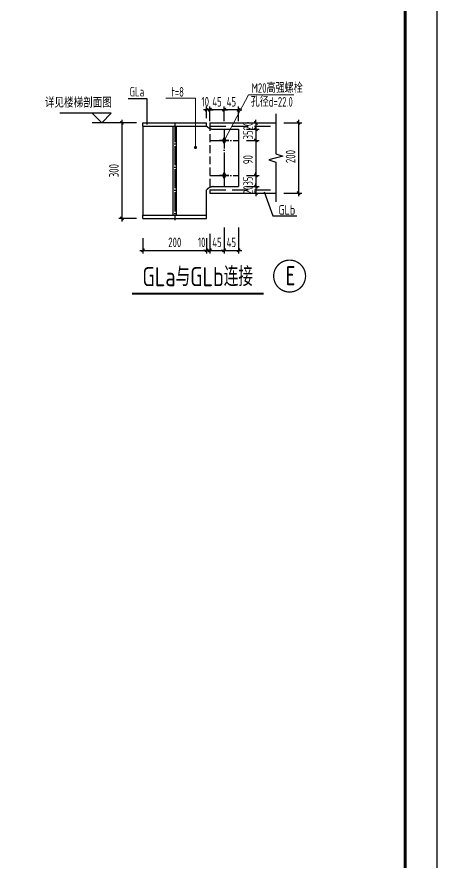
# Model space of a CAD drawing. Extents: x 19118 to 566552, y -1188739 to 92943.
# Drawn here: x 100924 to 107512, y -1107953 to -1094702 of the extents above; entities that cross this region are included whole.
import ezdxf
from ezdxf.enums import TextEntityAlignment as Align

# ---------------------------------------------------------------- set-up
doc = ezdxf.new("R2010")
doc.units = 0
doc.header["$LTSCALE"] = 1000
doc.header["$MEASUREMENT"] = 0
doc.linetypes.add('DASH', pattern=[0.35, 0.25, -0.1])
doc.linetypes.add('DOTE', pattern=[2.42, 2, -0.2, 0.02, -0.2])
doc.layers.get('0').update_dxf_attribs({"linetype": 'CONTINUOUS'})
doc.layers.get('Defpoints').update_dxf_attribs({"linetype": 'CONTINUOUS'})
for name, color, linetype in [('AXIS', 3, 'CONTINUOUS'), ('BEAM_CON', 4, 'CONTINUOUS'), ('COLU', 7, 'CONTINUOUS'), ('DIM', 3, 'CONTINUOUS'), ('NUM', 7, 'CONTINUOUS'), ('PUB_TITLE', 4, 'CONTINUOUS'), ('REIN', 1, 'CONTINUOUS'), ('TEXT', 7, 'CONTINUOUS'), ('THIN', 7, 'CONTINUOUS')]:
    doc.layers.add(name, color=color, linetype=linetype)
doc.styles.add('TSSD_Dimension', font='Tssdeng.shx', dxfattribs={"width": 0.7, "bigfont": 'hztxt.shx'})
doc.styles.add('TSSD_Label', font='tssdeng.shx', dxfattribs={"width": 0.6, "bigfont": 'hztxt.shx'})
doc.styles.add('TSSD_NORM', font='Tssdeng.shx', dxfattribs={"width": 0.65, "bigfont": 'hztxt.shx'})
doc.styles.add('TSSD_Num', font='tssdeng.shx', dxfattribs={"width": 0.75, "bigfont": 'hztxt.shx'})
doc.styles.add('TSSD_Rein', font='atssdeng.shx', dxfattribs={"width": 0.7, "bigfont": 'atssdchn.shx'})
doc.dimstyles.new('TSSD_10_100', dxfattribs={"dimtxt": 300, "dimasz": 100, "dimexe": 100, "dimexo": 250, "dimgap": 100, "dimtad": 1, "dimdec": 0, "dimlfac": 0.1, "dimzin": 0, "dimdsep": 46, "dimtxsty": 'TSSD_Dimension', "dimblk": 'ARCHTICK', "dimcen": 0, "dimdle": 100, "dimclrt": 7, "dimadec": 0, "dimazin": 0, "dimtfac": 1, "dimtdec": 0, "dimtix": 1, "dimtmove": 2, "dimatfit": 3, "dimldrblk": 'ARCHTICK', "dimfxl": 1, "dimtolj": 1, "dimtzin": 0, "dimarcsym": 0})

# ---------------------------------------------------------------- blocks, each defined once
blk = doc.blocks.new('_ArchTick')
at = {"color": 0, "linetype": 'ByBlock', "const_width": 0.4}
blk.add_lwpolyline([(-0.5, -0.5), (0.5, 0.5)], dxfattribs=at)
blk = doc.blocks.new('*D357')
at = {"layer": 'Defpoints', "color": 0}
for p in [(435439, -585712), (435439, -585912), (435985, -585912)]:
    blk.add_point(p, dxfattribs=at)
at = {"layer": 'DIM', "color": 0, "lineweight": -2}
for p, q in [((435985, -585712), (435985, -585612)), ((435689, -585712), (436085, -585712)), ((435689, -585912), (436085, -585912)), ((435985, -585712), (435985, -585912)), ((435985, -585912), (435985, -586012))]:
    blk.add_line(p, q, dxfattribs=at)
at = {"layer": 'DIM', "color": 0, "lineweight": -2, "xscale": 100, "yscale": 100, "zscale": 100}
for p, rotation in [((435985, -585712), 270), ((435985, -585912), 90)]:
    blk.add_blockref('_ArchTick', p, dxfattribs=dict(at, rotation=rotation))
at = {"layer": 'DIM', "color": 7, "insert": (435735, -585812), "char_height": 300, "attachment_point": 5, "rotation": 90, "style": 'TSSD_Dimension'}
blk.add_mtext('\\A1;20', dxfattribs=at)
blk = doc.blocks.new('*D358')
at = {"layer": 'Defpoints', "color": 0}
for p in [(435439, -585912), (435439, -586262), (435985, -586262)]:
    blk.add_point(p, dxfattribs=at)
at = {"layer": 'DIM', "color": 0, "lineweight": -2}
for p, q in [((435689, -585912), (436085, -585912)), ((435985, -585912), (435985, -585812)), ((435985, -585912), (435985, -586262)), ((435689, -586262), (436085, -586262)), ((435985, -586262), (435985, -586362))]:
    blk.add_line(p, q, dxfattribs=at)
at = {"layer": 'DIM', "color": 0, "lineweight": -2, "xscale": 100, "yscale": 100, "zscale": 100}
for p, rotation in [((435985, -585912), 270), ((435985, -586262), 90)]:
    blk.add_blockref('_ArchTick', p, dxfattribs=dict(at, rotation=rotation))
at = {"layer": 'DIM', "color": 7, "insert": (435735, -586087), "char_height": 300, "attachment_point": 5, "rotation": 90, "style": 'TSSD_Dimension'}
blk.add_mtext('\\A1;35', dxfattribs=at)
blk = doc.blocks.new('*D359')
at = {"layer": 'Defpoints', "color": 0}
for p in [(435439, -587362), (435439, -587712), (435985, -587712)]:
    blk.add_point(p, dxfattribs=at)
at = {"layer": 'DIM', "color": 0, "lineweight": -2}
for p, q in [((435689, -587362), (436085, -587362)), ((435985, -587362), (435985, -587262)), ((435985, -587362), (435985, -587712)), ((435689, -587712), (436085, -587712)), ((435985, -587712), (435985, -587812))]:
    blk.add_line(p, q, dxfattribs=at)
at = {"layer": 'DIM', "color": 0, "lineweight": -2, "xscale": 100, "yscale": 100, "zscale": 100}
for p, rotation in [((435985, -587362), 270), ((435985, -587712), 90)]:
    blk.add_blockref('_ArchTick', p, dxfattribs=dict(at, rotation=rotation))
at = {"layer": 'DIM', "color": 7, "insert": (435735, -587537), "char_height": 300, "attachment_point": 5, "rotation": 90, "style": 'TSSD_Dimension'}
blk.add_mtext('\\A1;35', dxfattribs=at)
blk = doc.blocks.new('*D360')
at = {"layer": 'Defpoints', "color": 0}
for p in [(435439, -587712), (435439, -587912), (435985, -587912)]:
    blk.add_point(p, dxfattribs=at)
at = {"layer": 'DIM', "color": 0, "lineweight": -2}
for p, q in [((435689, -587712), (436085, -587712)), ((435985, -587712), (435985, -587612)), ((435985, -587712), (435985, -587912)), ((435689, -587912), (436085, -587912)), ((435985, -587912), (435985, -588012))]:
    blk.add_line(p, q, dxfattribs=at)
at = {"layer": 'DIM', "color": 0, "lineweight": -2, "xscale": 100, "yscale": 100, "zscale": 100}
for p, rotation in [((435985, -587712), 270), ((435985, -587912), 90)]:
    blk.add_blockref('_ArchTick', p, dxfattribs=dict(at, rotation=rotation))
at = {"layer": 'DIM', "color": 7, "insert": (435735, -587812), "char_height": 300, "attachment_point": 5, "rotation": 90, "style": 'TSSD_Dimension'}
blk.add_mtext('\\A1;20', dxfattribs=at)
blk = doc.blocks.new('A$C12ED02DA')
at = {"layer": 'THIN', "color": 1}
for p, q in [((-83, 48), (277, 48)), ((97, 318), (97, -222))]:
    blk.add_line(p, q, dxfattribs=at)
blk.add_solid([(97, 228), (187, 48), (7, 48), (97, -132)], dxfattribs=at)
blk = doc.blocks.new('*D361')
at = {"layer": 'Defpoints', "color": 0}
for p in [(434989, -585299), (434989, -585912), (435439, -585912)]:
    blk.add_point(p, dxfattribs=at)
at = {"layer": 'DIM', "color": 0, "lineweight": -2}
for p, q in [((434989, -585299), (434889, -585299)), ((434989, -585662), (434989, -585199)), ((435439, -585299), (434989, -585299)), ((435439, -585662), (435439, -585199)), ((435439, -585299), (435539, -585299))]:
    blk.add_line(p, q, dxfattribs=at)
at = {"layer": 'DIM', "color": 0, "lineweight": -2, "xscale": 100, "yscale": 100, "zscale": 100}
blk.add_blockref('_ArchTick', (434989, -585299), dxfattribs=at)
at = {"layer": 'DIM', "color": 0, "lineweight": -2, "xscale": 100, "yscale": 100, "zscale": 100, "rotation": 180}
blk.add_blockref('_ArchTick', (435439, -585299), dxfattribs=at)
at = {"layer": 'DIM', "color": 7, "insert": (435214, -585049), "char_height": 300, "attachment_point": 5, "style": 'TSSD_Dimension'}
blk.add_mtext('\\A1;45', dxfattribs=at)
blk = doc.blocks.new('*D362')
at = {"layer": 'Defpoints', "color": 0}
for p in [(434539, -585299), (434539, -585912), (434989, -585912)]:
    blk.add_point(p, dxfattribs=at)
at = {"layer": 'DIM', "color": 0, "lineweight": -2}
for p, q in [((434539, -585299), (434439, -585299)), ((434539, -585662), (434539, -585199)), ((434989, -585299), (434539, -585299)), ((434989, -585662), (434989, -585199)), ((434989, -585299), (435089, -585299))]:
    blk.add_line(p, q, dxfattribs=at)
at = {"layer": 'DIM', "color": 0, "lineweight": -2, "xscale": 100, "yscale": 100, "zscale": 100}
blk.add_blockref('_ArchTick', (434539, -585299), dxfattribs=at)
at = {"layer": 'DIM', "color": 0, "lineweight": -2, "xscale": 100, "yscale": 100, "zscale": 100, "rotation": 180}
blk.add_blockref('_ArchTick', (434989, -585299), dxfattribs=at)
at = {"layer": 'DIM', "color": 7, "insert": (434764, -585049), "char_height": 300, "attachment_point": 5, "style": 'TSSD_Dimension'}
blk.add_mtext('\\A1;45', dxfattribs=at)
blk = doc.blocks.new('*D363')
at = {"layer": 'Defpoints', "color": 0}
for p in [(434439, -585299), (434439, -585812), (434539, -585912)]:
    blk.add_point(p, dxfattribs=at)
at = {"layer": 'DIM', "color": 0, "lineweight": -2}
for p, q in [((434439, -585299), (434339, -585299)), ((434439, -585562), (434439, -585199)), ((434539, -585299), (434439, -585299)), ((434539, -585662), (434539, -585199)), ((434539, -585299), (434639, -585299))]:
    blk.add_line(p, q, dxfattribs=at)
at = {"layer": 'DIM', "color": 0, "lineweight": -2, "xscale": 100, "yscale": 100, "zscale": 100}
blk.add_blockref('_ArchTick', (434439, -585299), dxfattribs=at)
at = {"layer": 'DIM', "color": 0, "lineweight": -2, "xscale": 100, "yscale": 100, "zscale": 100, "rotation": 180}
blk.add_blockref('_ArchTick', (434539, -585299), dxfattribs=at)
at = {"layer": 'DIM', "color": 7, "insert": (434395, -585049), "char_height": 300, "attachment_point": 5, "style": 'TSSD_Dimension'}
blk.add_mtext('\\A1;10', dxfattribs=at)
blk = doc.blocks.new('*D364')
at = {"layer": 'Defpoints', "color": 0}
for p in [(432439, -589082), (434439, -589082), (434439, -589709)]:
    blk.add_point(p, dxfattribs=at)
at = {"layer": 'DIM', "color": 0, "lineweight": -2}
for p, q in [((432439, -589332), (432439, -589809)), ((434439, -589332), (434439, -589809)), ((432339, -589709), (434539, -589709))]:
    blk.add_line(p, q, dxfattribs=at)
at = {"layer": 'DIM', "color": 0, "lineweight": -2, "xscale": 100, "yscale": 100, "zscale": 100, "rotation": 180}
blk.add_blockref('_ArchTick', (432439, -589709), dxfattribs=at)
at = {"layer": 'DIM', "color": 0, "lineweight": -2, "xscale": 100, "yscale": 100, "zscale": 100}
blk.add_blockref('_ArchTick', (434439, -589709), dxfattribs=at)
at = {"layer": 'DIM', "color": 7, "insert": (433439, -589459), "char_height": 300, "attachment_point": 5, "style": 'TSSD_Dimension'}
blk.add_mtext('\\A1;200', dxfattribs=at)
blk = doc.blocks.new('*D365')
at = {"layer": 'Defpoints', "color": 0}
for p in [(434439, -589082), (434539, -588946), (434539, -589709)]:
    blk.add_point(p, dxfattribs=at)
at = {"layer": 'DIM', "color": 0, "lineweight": -2}
for p, q in [((434439, -589332), (434439, -589809)), ((434539, -589196), (434539, -589809)), ((434439, -589709), (434339, -589709)), ((434439, -589709), (434539, -589709)), ((434539, -589709), (434639, -589709))]:
    blk.add_line(p, q, dxfattribs=at)
at = {"layer": 'DIM', "color": 0, "lineweight": -2, "xscale": 100, "yscale": 100, "zscale": 100}
blk.add_blockref('_ArchTick', (434439, -589709), dxfattribs=at)
at = {"layer": 'DIM', "color": 0, "lineweight": -2, "xscale": 100, "yscale": 100, "zscale": 100, "rotation": 180}
blk.add_blockref('_ArchTick', (434539, -589709), dxfattribs=at)
at = {"layer": 'DIM', "color": 7, "insert": (434283, -589459), "char_height": 300, "attachment_point": 5, "style": 'TSSD_Dimension'}
blk.add_mtext('\\A1;10', dxfattribs=at)
blk = doc.blocks.new('*D366')
at = {"layer": 'Defpoints', "color": 0}
for p in [(434989, -588746), (434539, -588946), (434989, -589709)]:
    blk.add_point(p, dxfattribs=at)
at = {"layer": 'DIM', "color": 0, "lineweight": -2}
for p, q in [((434989, -588996), (434989, -589809)), ((434539, -589196), (434539, -589809)), ((434539, -589709), (434439, -589709)), ((434539, -589709), (434989, -589709)), ((434989, -589709), (435089, -589709))]:
    blk.add_line(p, q, dxfattribs=at)
at = {"layer": 'DIM', "color": 0, "lineweight": -2, "xscale": 100, "yscale": 100, "zscale": 100}
blk.add_blockref('_ArchTick', (434539, -589709), dxfattribs=at)
at = {"layer": 'DIM', "color": 0, "lineweight": -2, "xscale": 100, "yscale": 100, "zscale": 100, "rotation": 180}
blk.add_blockref('_ArchTick', (434989, -589709), dxfattribs=at)
at = {"layer": 'DIM', "color": 7, "insert": (434764, -589459), "char_height": 300, "attachment_point": 5, "style": 'TSSD_Dimension'}
blk.add_mtext('\\A1;45', dxfattribs=at)
blk = doc.blocks.new('*D367')
at = {"layer": 'Defpoints', "color": 0}
for p in [(434989, -588746), (435439, -588746), (435439, -589709)]:
    blk.add_point(p, dxfattribs=at)
at = {"layer": 'DIM', "color": 0, "lineweight": -2}
for p, q in [((434989, -588996), (434989, -589809)), ((435439, -588996), (435439, -589809)), ((434989, -589709), (434889, -589709)), ((434989, -589709), (435439, -589709)), ((435439, -589709), (435539, -589709))]:
    blk.add_line(p, q, dxfattribs=at)
at = {"layer": 'DIM', "color": 0, "lineweight": -2, "xscale": 100, "yscale": 100, "zscale": 100}
blk.add_blockref('_ArchTick', (434989, -589709), dxfattribs=at)
at = {"layer": 'DIM', "color": 0, "lineweight": -2, "xscale": 100, "yscale": 100, "zscale": 100, "rotation": 180}
blk.add_blockref('_ArchTick', (435439, -589709), dxfattribs=at)
at = {"layer": 'DIM', "color": 7, "insert": (435214, -589459), "char_height": 300, "attachment_point": 5, "style": 'TSSD_Dimension'}
blk.add_mtext('\\A1;45', dxfattribs=at)
blk = doc.blocks.new('*D368')
at = {"layer": 'Defpoints', "color": 0}
for p in [(432494, -585712), (431781, -588708), (432494, -588708)]:
    blk.add_point(p, dxfattribs=at)
at = {"layer": 'DIM', "color": 0, "lineweight": -2}
for p, q in [((431781, -585612), (431781, -588808)), ((432244, -585712), (431681, -585712)), ((432244, -588708), (431681, -588708))]:
    blk.add_line(p, q, dxfattribs=at)
at = {"layer": 'DIM', "color": 0, "lineweight": -2, "xscale": 100, "yscale": 100, "zscale": 100}
for p, rotation in [((431781, -585712), 90), ((431781, -588708), 270)]:
    blk.add_blockref('_ArchTick', p, dxfattribs=dict(at, rotation=rotation))
at = {"layer": 'DIM', "color": 7, "insert": (431531, -587210), "char_height": 300, "attachment_point": 5, "rotation": 90, "style": 'TSSD_Dimension'}
blk.add_mtext('\\A1;300', dxfattribs=at)
blk = doc.blocks.new('新块GHDGHDGHJ')
at = {"color": 0, "linetype": 'ByBlock', "lineweight": -2, "const_width": 40, "elevation": -858}
blk.add_lwpolyline([(436540, -590516, 1), (437540, -590516, 1)], format="xyb", close=True, dxfattribs=at)
at = {"layer": 'AXIS', "linetype": 'DOTE', "ltscale": 0.3}
for p, q in [((433439.1, -585711.9, 0), (433439.1, -588761.5, 0)), ((434989.1, -585911.9, 0), (434989.1, -587711.9, 0)), ((434539.1, -586261.9, 0), (435439.1, -586261.9, 0)), ((434539.1, -587361.9, 0), (435439.1, -587361.9, 0))]:
    blk.add_line(p, q, dxfattribs=at)
at = {"layer": 'BEAM_CON'}
for p, q in [((432439.1, -585711.9, 0), (434439.1, -585711.9, 0)), ((432439.1, -585811.9, 0), (432439.1, -585711.9, 0)), ((432439.1, -585811.9, 0), (434439.1, -585811.9, 0)), ((432439.1, -585811.9, 0), (432439.1, -588608.1, 0)), ((433389.1, -588608.1, 0), (433389.1, -585811.9, 0)), ((433489.1, -588608.1, 0), (433489.1, -585811.9, 0)), ((434439.1, -585811.9, 0), (434439.1, -585711.9, 0)), ((435439.1, -585911.9, 0), (435439.1, -587711.9, 0)), ((434439.1, -588608.1, 0), (434439.1, -587811.9, 0)), ((432439.1, -588608.1, 0), (434439.1, -588608.1, 0)), ((432439.1, -588708.1, 0), (432439.1, -588608.1, 0)), ((432439.1, -588708.1, 0), (434439.1, -588708.1, 0)), ((434439.1, -588708.1, 0), (434439.1, -588608.1, 0))]:
    blk.add_line(p, q, dxfattribs=at)
at = {"layer": 'BEAM_CON', "color": 4}
for p, q in [((434539.1, -585711.9, 0), (436606, -585711.9, 0)), ((434639.1, -585911.9, 0), (435439.1, -585911.9, 0)), ((434639.1, -587711.9, 0), (435439.1, -587711.9, 0)), ((434539.1, -587911.9, 0), (436606, -587911.9, 0))]:
    blk.add_line(p, q, dxfattribs=at)
at = {"layer": 'BEAM_CON', "color": 4, "linetype": 'DASH'}
blk.add_line((434539.1, -585711.9, 0), (434539.1, -587911.9, 0), dxfattribs=at)
at = {"layer": 'BEAM_CON', "color": 4, "linetype": 'DASH', "ltscale": 2}
for p, q in [((434539.1, -585811.9, 0), (436606, -585811.9, 0)), ((434539.1, -587811.9, 0), (436606, -587811.9, 0))]:
    blk.add_line(p, q, dxfattribs=at)
for centre, start, end in [((434659.2, -585621.8, 0), 220.82729, 266.04261), ((434659.2, -588002.1, 0), 93.95739, 139.17271)]:
    blk.add_arc(centre, 290.8, start, end, dxfattribs=at)
at = {"layer": 'COLU', "lineweight": 5}
for p, q in [((435755.2, -584832.3, 0), (435016.1, -586207.9, 0)), ((437170.2, -584832.3, 0), (435755.2, -584832.3, 0))]:
    blk.add_line(p, q, dxfattribs=at)
at = {"layer": 'COLU', "linetype": 'ByBlock', "lineweight": 5}
for p, q in [((433156.5, -584939.5, 0), (434090.4, -584939.5, 0)), ((434090.4, -584939.5, 0), (434090.4, -586483.4, 0))]:
    blk.add_line(p, q, dxfattribs=at)
at = {"layer": 'DIM'}
for p, q in [((437319.8, -585611.9, 0), (437319.8, -588011.9, 0)), ((436856, -585711.9, 0), (437419.8, -585711.9, 0)), ((435985, -586161.9, 0), (435985, -587461.9, 0)), ((435689.1, -586261.9, 0), (436085, -586261.9, 0)), ((435689.1, -587361.9, 0), (436085, -587361.9, 0)), ((436856, -587911.9, 0), (437419.8, -587911.9, 0))]:
    blk.add_line(p, q, dxfattribs=at)
at = {"layer": 'NUM', "const_width": 60, "elevation": 0}
blk.add_lwpolyline([(432093, -591065.1), (436231.7, -591065.1)], dxfattribs=at)
at = {"layer": 'REIN', "const_width": 50, "elevation": 0}
blk.add_lwpolyline([(434115.4, -586483.4, -1), (434065.4, -586483.4, -1)], format="xyb", close=True, dxfattribs=at)
at = {"layer": 'TEXT'}
for p, q in [((431974.5, -584948.4, 0), (432564.1, -584948.4, 0)), ((432564.1, -584948.4, 0), (432564.1, -585762, 0)), ((436242.9, -587873.2, 0), (436518.7, -588622.6, 0)), ((436518.7, -588622.6, 0), (437265.4, -588622.6, 0))]:
    blk.add_line(p, q, dxfattribs=at)
at = {"layer": 'THIN'}
for p, q in [((430848.8, -585411.9, 0), (429833.5, -585411.9, 0)), ((431148.8, -585711.9, 0), (430848.8, -585411.9, 0)), ((431448.8, -585411.9, 0), (430848.8, -585411.9, 0)), ((431148.8, -585711.9, 0), (431448.8, -585411.9, 0)), ((431726.8, -585711.9, 0), (430848.8, -585711.9, 0)), ((431148.8, -585711.9, 0), (431148.8, -585711.9, 0))]:
    blk.add_line(p, q, dxfattribs=at)
at = {"layer": 'THIN', "elevation": 0}
blk.add_lwpolyline([(436606, -585431.9), (436606, -586681.9), (436826, -586751.9), (436386, -586871.9), (436606, -586941.9), (436606, -588191.9)], dxfattribs=at)
at = {"layer": 'COLU', "linetype": 'ByBlock'}
for p, xscale, yscale, zscale in [((435066.6, -586300, 0), -0.8000000000465661, 0.8000000000465661, 0.8000000000000114), ((435047.2, -586290.5, 0), -0.5999999999767169, 0.6000000000931323, 0.6), ((435066.6, -587400, 0), -0.8000000000465661, 0.8000000000465661, 0.8000000000000114), ((435047.2, -587390.5, 0), -0.5999999999767169, 0.6000000000931323, 0.6)]:
    blk.add_blockref('A$C12ED02DA', p, dxfattribs=dict(at, xscale=xscale, yscale=yscale, zscale=zscale))
at = {"layer": 'DIM', "xscale": 100, "yscale": 100, "zscale": 100}
for p, rotation in [((437319.8, -585711.9, 0), 90), ((435985, -586261.9, 0), 90), ((435985, -587361.9, 0), 270), ((437319.8, -587911.9, 0), 270)]:
    blk.add_blockref('_ArchTick', p, dxfattribs=dict(at, rotation=rotation))
at = {"color": 0, "linetype": 'ByBlock', "lineweight": -2, "style": 'TSSD_Num', "width": 0.75}
blk.add_attdef('E', text='', height=600, dxfattribs=at).set_placement((437069.4, -590503.9, -858), align=Align.MIDDLE_CENTER)
at = {"layer": 'DIM', "color": 7, "style": 'TSSD_Dimension', "width": 0.7}
for s, p in [('200', (437219.8, -586973.8, 0)), ('90', (435885, -587006.6, 0))]:
    blk.add_text(s, height=300, rotation=90, dxfattribs=at).set_placement(p)
at = {"layer": 'TEXT'}
for s, style, width, p in [('GLa', 'TSSD_NORM', 0.7, (432023.7, -584884.9, 0)), ('M20高强螺栓', 'TSSD_NORM', 0.7, (435849.1, -584768.8, 0)), ('孔径d=22.0', 'TSSD_NORM', 0.7, (435820, -585203.8, 0)), ('GLb', 'TSSD_Rein', 0.8, (436689.2, -588591.3, 0))]:
    blk.add_text(s, height=300, dxfattribs=dict(at, style=style, width=width)).set_placement(p)
at = {"layer": 'TEXT', "lineweight": 5, "style": 'TSSD_Rein', "width": 0.7}
blk.add_text('t=8', height=300, dxfattribs=at).set_placement((433337, -584890.9, 0))
at = {"layer": 'TEXT', "style": 'TSSD_Rein', "width": 0.8}
blk.add_text('GLa与GLb连接', height=600, dxfattribs=at).set_placement((434156.9, -590833.3, 0), align=Align.CENTER)
at = {"layer": 'THIN', "style": 'TSSD_Label', "width": 0.8}
blk.add_text('详见楼梯剖面图', height=300, dxfattribs=at).set_placement((431466.6, -585321.9, 0), align=Align.BOTTOM_RIGHT)
at = {"layer": 'DIM'}
for base, p1, p2, picture, middle in [((434439.1, -585298.6, 0), (434539.1, -585911.9, 0), (434439.1, -585811.9, 0), '*D363', (434395, -585048.6, 0)), ((434539.1, -589709.1, 0), (434439.1, -589082.4, 0), (434539.1, -588946.2, 0), '*D365', (434283, -589459.1, 0))]:
    dim = blk.add_linear_dim(base=base, p1=p1, p2=p2, dimstyle='TSSD_10_100', dxfattribs=at)
    dim.commit()
    dim.dimension.update_dxf_attribs({"geometry": picture, "text_midpoint": middle, "dimtype": 128})
for base, p1, p2, picture, middle in [((434539.1, -585298.6, 0), (434989.1, -585911.9, 0), (434539.1, -585911.9, 0), '*D362', (434764.1, -585048.6, 0)), ((434989.1, -585298.6, 0), (435439.1, -585911.9, 0), (434989.1, -585911.9, 0), '*D361', (435214.1, -585048.6, 0)), ((434989.1, -589709.1, 0), (434539.1, -588946.2, 0), (434989.1, -588746.2, 0), '*D366', (434764.1, -589459.1, 0)), ((435439.1, -589709.1, 0), (434989.1, -588746.2, 0), (435439.1, -588746.2, 0), '*D367', (435214.1, -589459.1, 0)), ((434439.1, -589709.1, 0), (432439.1, -589082.4, 0), (434439.1, -589082.4, 0), '*D364', (433439.1, -589459.1, 0))]:
    dim = blk.add_linear_dim(base=base, p1=p1, p2=p2, dimstyle='TSSD_10_100', dxfattribs=at)
    dim.commit()
    dim.dimension.update_dxf_attribs({"geometry": picture, "text_midpoint": middle})
for base, p1, p2, picture, middle in [((431780.7, -588708.1, 0), (432494.5, -585711.9, 0), (432494.5, -588708.1, 0), '*D368', (431530.7, -587210, 0)), ((435985, -585911.9, 0), (435439.1, -585711.9, 0), (435439.1, -585911.9, 0), '*D357', (435735, -585811.9, 0)), ((435985, -586261.9, 0), (435439.1, -585911.9, 0), (435439.1, -586261.9, 0), '*D358', (435735, -586086.9, 0)), ((435985, -587711.9, 0), (435439.1, -587361.9, 0), (435439.1, -587711.9, 0), '*D359', (435735, -587536.9, 0)), ((435985, -587911.9, 0), (435439.1, -587711.9, 0), (435439.1, -587911.9, 0), '*D360', (435735, -587811.9, 0))]:
    dim = blk.add_linear_dim(base=base, p1=p1, p2=p2, angle=90, dimstyle='TSSD_10_100', dxfattribs=at)
    dim.commit()
    dim.dimension.update_dxf_attribs({"geometry": picture, "text_midpoint": middle})

msp = doc.modelspace()

# ---------------------------------------------------------------- linework, layer by layer
at = {"layer": 'PUB_TITLE'}
msp.add_lwpolyline([(77811.65, -1117957.32), (107511.65, -1117957.32), (107511.65, -1075907.32), (77811.65, -1075907.32)], close=True, dxfattribs=at)
at = {"layer": 'PUB_TITLE', "const_width": 50}
msp.add_lwpolyline([(78311.65, -1117457.32), (107011.65, -1117457.32), (107011.65, -1077157.32), (78311.65, -1077157.32)], close=True, dxfattribs=at)

# ---------------------------------------------------------------- block references
at = {"xscale": 0.5, "yscale": 0.5, "zscale": 0.5}
msp.add_blockref('新块GHDGHDGHJ', (-113320.73, -803507.43, 0), dxfattribs=at).add_auto_attribs({'E': 'E'})

doc.saveas('drawing.dxf')
